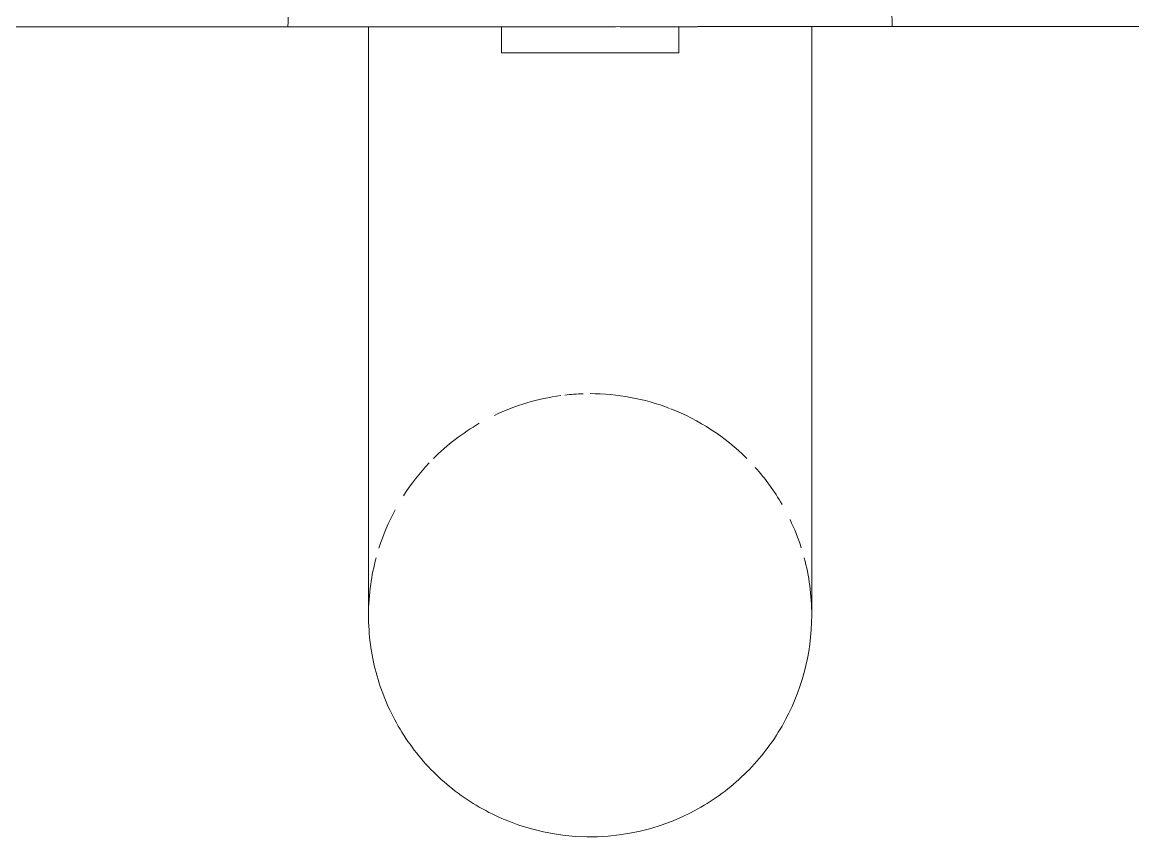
# Model space of a CAD drawing. Header units: millimetres. Extents: x -4000 to 187956, y -58990 to 162485.
# Drawn here: x 6455 to 6580.3, y 139007.3 to 139099.2 of the extents above; entities that cross this region are included whole.
import ezdxf

# ---------------------------------------------------------------- set-up
doc = ezdxf.new("R2010")
doc.units = ezdxf.units.MM
doc.layers.add('P-SANR-FIXT', color=6, linetype='Continuous', lineweight=9)

# ---------------------------------------------------------------- blocks, each defined once
blk = doc.blocks.new('C307 - C307-V916-FFS - TANG 1')
at = {"layer": 'P-SANR-FIXT', "color": 252}
for p, q in [((-25, 23.85), (-25, 0)), ((25, 0), (25, 23.85)), ((-10, 2.97), (-10, 0)), ((-7.07, 2.97), (-10, 2.97)), ((10, 2.97), (-10, 2.97)), ((10, 2.97), (7.07, 2.97)), ((10, 0), (10, 2.97)), ((0, 0), (-18.98, 0)), ((18.98, 0), (0, 0))]:
    blk.add_line(p, q, dxfattribs=at)
at = {"layer": 'P-SANR-FIXT', "color": 253}
for p, q in [((7.07, 2.97), (-7.07, 2.97)), ((-7.63, 0), (-13.42, 0)), ((-10, 0), (-7.07, 0)), ((-10, 0), (-7.07, 0)), ((-6.74, 0), (-3.38, 0)), ((-2.59, 0), (4.31, 0)), ((5, 0), (8.58, 0)), ((7.07, 0), (8.58, 0)), ((13.42, 0), (7.63, 0)), ((8.66, 0), (10, 0)), ((8.66, 0), (10, 0))]:
    blk.add_line(p, q, dxfattribs=at)
at = {"layer": 'P-SANR-FIXT', "color": 254}
for p, q in [((-29.52, 0), (-34.09, 0)), ((-29.52, 0), (-34.09, 0)), ((-25.78, 0), (-29.34, 0)), ((-25.68, 0), (-29.34, 0)), ((-13.66, 0), (-25.49, 0)), ((-24.89, 0), (-24.15, 0)), ((-23.46, 0), (-21.65, 0)), ((-20.66, 0), (-17.68, 0)), ((-17.1, 0), (-13.49, 0)), ((-10.57, 0), (-13.66, 0)), ((-7.35, 0), (-10.37, 0)), ((-3.7, 0), (-7.26, 0)), ((-6.74, 0), (-3.38, 0)), ((0, 0), (-2.86, 0)), ((-2.59, 0), (4.31, 0)), ((4.7, 0), (0, 0)), ((5, 0), (7.07, 0)), ((7.63, 0), (5.47, 0)), ((8.82, 0), (7.35, 0)), ((10.57, 0), (8.86, 0)), ((13.66, 0), (11.04, 0)), ((13.49, 0), (17.1, 0)), ((29.34, 0), (13.66, 0)), ((17.68, 0), (20.66, 0)), ((21.65, 0), (23.46, 0)), ((24.15, 0), (25, 0)), ((29.34, 0), (25.78, 0)), ((34.09, 0), (29.52, 0)), ((34.09, 0), (29.52, 0))]:
    blk.add_line(p, q, dxfattribs=at)
at = {"layer": 'P-SANR-FIXT', "color": 90}
for p, q in [((-25, 0), (-24.89, 0)), ((-25, 0), (-24.89, 0)), ((-24.89, 0), (-24.15, 0)), ((-22.4, 0), (-24.1, 0)), ((-23.46, 0), (-21.65, 0)), ((-17.82, 0), (-21.16, 0)), ((-20.66, 0), (-17.68, 0)), ((-17.1, 0), (-13.49, 0)), ((-13.66, 0), (-17.04, 0)), ((-10.57, 0), (-12.05, 0)), ((-11.8, 0), (-10.34, 0)), ((-11.8, 0), (-10.34, 0)), ((-7.35, 0), (-10.37, 0)), ((-10.14, 0), (-7.1, 0)), ((-10.14, 0), (-7.1, 0)), ((-5.76, 0), (-6.98, 0)), ((-5.35, 0), (-6.73, 0)), ((-6.47, 0), (-5.15, 0)), ((-6.47, 0), (-5.15, 0)), ((-3.51, 0), (-5.22, 0)), ((-3.51, 0), (-5.22, 0)), ((-5.02, 0), (-3.38, 0)), ((-5.02, 0), (-3.38, 0)), ((0, 0), (-2.71, 0)), ((0, 0), (-2.71, 0)), ((-2.61, 0), (4.31, 0)), ((-2.61, 0), (0, 0)), ((4.47, 0), (0, 0)), ((4.47, 0), (0, 0)), ((0, 0), (4.31, 0)), ((5.15, 0), (6.47, 0)), ((5.15, 0), (6.47, 0)), ((6.73, 0), (5.35, 0)), ((7.35, 0), (5.35, 0)), ((7.1, 0), (8.59, 0)), ((7.1, 0), (8.59, 0)), ((8.82, 0), (7.35, 0)), ((8.63, 0), (10.34, 0)), ((8.63, 0), (10.34, 0)), ((10.57, 0), (8.86, 0)), ((10.8, 0), (12.5, 0)), ((10.8, 0), (12.5, 0)), ((12.77, 0), (11.04, 0)), ((13.49, 0), (17.1, 0)), ((17.04, 0), (13.66, 0)), ((17.68, 0), (20.66, 0)), ((21.16, 0), (17.82, 0)), ((21.65, 0), (23.46, 0)), ((24.1, 0), (22.4, 0)), ((24.15, 0), (25, 0))]:
    blk.add_line(p, q, dxfattribs=at)
at = {"layer": 'P-SANR-FIXT', "color": 252, "flags": 128}
for points in [[(-25, 66.4), (-25, 66.36), (-25, 66.26), (-25, 66.09), (-25, 65.86), (-25, 65.55), (-25, 65.18), (-25, 64.74), (-25, 64.24), (-25, 63.67), (-25, 63.04), (-25, 62.35), (-25, 61.59), (-25, 60.78), (-25, 59.9), (-25, 58.97), (-25, 57.98), (-25, 56.94), (-25, 55.84), (-25, 54.69), (-25, 53.5), (-25, 52.25), (-25, 50.96), (-25, 49.63), (-25, 48.25), (-25, 46.84), (-25, 45.39), (-25, 43.91), (-25, 42.39), (-25, 40.84), (-25, 39.27), (-25, 37.67), (-25, 36.05), (-25, 34.41), (-25, 32.76), (-25, 31.09), (-25, 29.4), (-25, 27.71), (-25, 26.01), (-25, 24.31), (-25, 23.85)], [(25, 23.85), (25, 25.56), (25, 27.25), (25, 28.95), (25, 30.63), (25, 32.31), (25, 33.97), (25, 35.61), (25, 37.24), (25, 38.84), (25, 40.42), (25, 41.98), (25, 43.5), (25, 44.99), (25, 46.45), (25, 47.88), (25, 49.26), (25, 50.61), (25, 51.91), (25, 53.16), (25, 54.37), (25, 55.53), (25, 56.65), (25, 57.7), (25, 58.71), (25, 59.65), (25, 60.54), (25, 61.38), (25, 62.15), (25, 62.86), (25, 63.51), (25, 64.09), (25, 64.61), (25, 65.07), (25, 65.46), (25, 65.78), (25, 66.04), (25, 66.22), (25, 66.34), (25, 66.4), (25, 66.4)]]:
    blk.add_lwpolyline(points, dxfattribs=at)
at = {"layer": 'P-SANR-FIXT', "color": 254, "flags": 128}
for points in [[(-34.03, -1.23), (-34.07, -0.69), (-34.09, -0.15), (-34.09, 0)], [(34.09, 0), (34.08, -0.54), (34.05, -1.09)]]:
    blk.add_lwpolyline(points, dxfattribs=at)
at = {"layer": 'P-SANR-FIXT', "color": 253}
for start, end in [(75, 120), (45, 60), (135, 150), (15, 30), (187.6948, 195), (345, 352.0025), (197.7363, 205.5506), (331.6206, 342.3469), (210, 221.866), (316.578, 327.3952), (225, 248.6957), (300, 315), (277.5937, 295.6001), (248.9771, 270), (271.8362, 276.5552)]:
    blk.add_arc((0, 66.4), 25, start, end, dxfattribs=at)
at = {"layer": 'P-SANR-FIXT', "color": 252}
for start, end in [(60, 75), (120, 135), (30, 45), (150, 180), (0, 15), (180, 187.6948), (352.0025, 0)]:
    blk.add_arc((0, 66.4), 25, start, end, dxfattribs=at)
for points, knots in [([(-13.76, 0), (-14.4, 0), (-15.87, 0), (-18.13, 0), (-20.53, 0), (-22.88, 0), (-25.95, 0), (-29.66, 0), (-33.22, 0), (-35.99, 0), (-38.7, 0), (-41.98, 0), (-45.72, 0), (-49.3, 0), (-52.77, 0), (-56.11, 0), (-60.37, 0), (-71.42, 0), (-86.21, 0), (-99.72, 0), (-104.58, 0), (-105.94, 0)], [-0.9346148, -0.9346148, -0.9346148, -0.9346148, -0.925, -0.9125, -0.9, -0.8875, -0.875, -0.85, -0.825, -0.8125, -0.8, -0.775, -0.75, -0.725, -0.7, -0.675, -0.65, -0.6, -0.4, -0.2, 0, 0, 0, 0]), ([(-13.76, 0), (-14.4, 0), (-15.87, 0), (-18.13, 0), (-20.53, 0), (-22.88, 0), (-25.95, 0), (-29.66, 0), (-33.22, 0), (-35.99, 0), (-38.7, 0), (-41.98, 0), (-45.72, 0), (-49.3, 0), (-52.77, 0), (-56.11, 0), (-60.37, 0), (-71.42, 0), (-86.21, 0), (-99.72, 0), (-104.58, 0), (-105.94, 0)], [-0.9346148, -0.9346148, -0.9346148, -0.9346148, -0.925, -0.9125, -0.9, -0.8875, -0.875, -0.85, -0.825, -0.8125, -0.8, -0.775, -0.75, -0.725, -0.7, -0.675, -0.65, -0.6, -0.4, -0.2, 0, 0, 0, 0]), ([(105.94, 0), (104.58, 0), (99.72, 0), (86.21, 0), (71.42, 0), (60.37, 0), (56.11, 0), (52.77, 0), (49.3, 0), (45.72, 0), (42.6, 0), (40.01, 0), (38.02, 0), (35.99, 0), (33.22, 0), (29.66, 0), (25.95, 0), (22.88, 0), (20.53, 0), (18.13, 0), (15.87, 0), (14.4, 0), (13.76, 0)], [-1, -1, -1, -1, -0.8, -0.6, -0.4, -0.35, -0.325, -0.3, -0.275, -0.25, -0.225, -0.2125, -0.2, -0.1875, -0.175, -0.15, -0.125, -0.1125, -0.1, -0.0875, -0.075, -0.0653852, -0.0653852, -0.0653852, -0.0653852]), ([(105.94, 0), (104.58, 0), (99.72, 0), (86.21, 0), (71.42, 0), (60.37, 0), (56.11, 0), (52.77, 0), (49.3, 0), (45.72, 0), (42.6, 0), (40.01, 0), (38.02, 0), (35.99, 0), (33.22, 0), (29.66, 0), (25.95, 0), (22.88, 0), (20.53, 0), (18.13, 0), (15.87, 0), (14.4, 0), (13.76, 0)], [-1, -1, -1, -1, -0.8, -0.6, -0.4, -0.35, -0.325, -0.3, -0.275, -0.25, -0.225, -0.2125, -0.2, -0.1875, -0.175, -0.15, -0.125, -0.1125, -0.1, -0.0875, -0.075, -0.0653852, -0.0653852, -0.0653852, -0.0653852])]:
    blk.add_open_spline(points, degree=3, knots=knots, dxfattribs=at)
at = {"layer": 'P-SANR-FIXT', "color": 254}
for points, knots in [([(-98.7, 0), (-98.43, 0), (-96.63, 0), (-92.76, 0), (-87.23, 0), (-82.17, 0), (-78.32, 0), (-74.49, 0), (-70.74, 0), (-66.78, 0), (-62.64, 0), (-58.28, 0), (-53.71, 0), (-48.96, 0), (-44.06, 0), (-38.98, 0), (-32.63, 0), (-27.91, 0), (-24.98, 0)], [-0.6653511, -0.6653511, -0.6653511, -0.6653511, -0.6527778, -0.5833333, -0.5138889, -0.4791667, -0.4444444, -0.4166667, -0.3888889, -0.3611111, -0.3333333, -0.3055556, -0.2777778, -0.25, -0.2222222, -0.1944444, -0.1666667, -0.122093, -0.122093, -0.122093, -0.122093]), ([(-98.7, 0), (-98.43, 0), (-96.63, 0), (-92.76, 0), (-87.23, 0), (-82.17, 0), (-78.32, 0), (-74.49, 0), (-70.74, 0), (-66.78, 0), (-62.64, 0), (-58.28, 0), (-53.71, 0), (-48.96, 0), (-44.06, 0), (-38.98, 0), (-32.63, 0), (-27.91, 0), (-24.98, 0)], [-0.6653511, -0.6653511, -0.6653511, -0.6653511, -0.6527778, -0.5833333, -0.5138889, -0.4791667, -0.4444444, -0.4166667, -0.3888889, -0.3611111, -0.3333333, -0.3055556, -0.2777778, -0.25, -0.2222222, -0.1944444, -0.1666667, -0.122093, -0.122093, -0.122093, -0.122093]), ([(-24.77, 0), (-24.12, 0), (-20.43, 0), (-16.71, 0), (-13.61, 0)], [-0.12106483, -0.12106483, -0.12106483, -0.12106483, -0.11111111, -0.06540021, -0.06540021, -0.06540021, -0.06540021]), ([(-13.61, 0), (-12.94, 0), (-11.89, 0), (-10.84, 0), (-10.46, 0)], [-0.06540021, -0.06540021, -0.06540021, -0.06540021, -0.05555556, -0.05001144, -0.05001144, -0.05001144, -0.05001144]), ([(-13.61, 0), (-12.94, 0), (-11.89, 0), (-10.84, 0), (-10.46, 0)], [-0.06540021, -0.06540021, -0.06540021, -0.06540021, -0.05555556, -0.05001144, -0.05001144, -0.05001144, -0.05001144]), ([(13.61, 0), (13.89, 0), (18.88, 0), (26.05, 0), (35.06, 0), (41.59, 0), (47.77, 0), (53.74, 0), (59.41, 0), (66.52, 0), (74.67, 0), (81.7, 0), (86.69, 0), (92.56, 0), (96.35, 0), (98.7, 0)], [-0.9346285, -0.9346285, -0.9346285, -0.9346285, -0.9305556, -0.8611111, -0.8263889, -0.7916667, -0.7569444, -0.7222222, -0.6875, -0.6527778, -0.5833333, -0.5138889, -0.4791667, -0.4444444, -0.3346796, -0.3346796, -0.3346796, -0.3346796]), ([(13.61, 0), (13.89, 0), (18.88, 0), (26.05, 0), (35.06, 0), (41.59, 0), (47.77, 0), (53.74, 0), (58.65, 0), (61.53, 0), (62.6, 0)], [-0.9346285, -0.9346285, -0.9346285, -0.9346285, -0.9305556, -0.8611111, -0.8263889, -0.7916667, -0.7569444, -0.7222222, -0.6875, -0.6666667, -0.6666667, -0.6666667, -0.6666667]), ([(62.6, 0), (63.3, 0), (67.5, 0), (74.67, 0), (81.7, 0), (86.69, 0), (92.56, 0), (96.35, 0), (98.7, 0)], [-0.6666667, -0.6666667, -0.6666667, -0.6666667, -0.6527778, -0.5833333, -0.5138889, -0.4791667, -0.4444444, -0.3346796, -0.3346796, -0.3346796, -0.3346796])]:
    blk.add_open_spline(points, degree=3, knots=knots, dxfattribs=at)
for points in [[(-24.77, 0), (-24.12, 0), (-23.46, 0), (-22.8, 0)], [(-22.8, 0), (-19.77, 0), (-16.71, 0), (-13.61, 0)], [(-10.26, 0), (-9.26, 0), (-8.25, 0), (-7.24, 0)], [(-10.26, 0), (-9.26, 0), (-8.25, 0), (-7.24, 0)], [(-5.41, 0), (-5.96, 0), (-6.5, 0), (-7.04, 0)], [(-5.41, 0), (-5.96, 0), (-6.5, 0), (-7.04, 0)], [(-3.56, 0), (-4.14, 0), (-4.71, 0), (-5.28, 0)], [(-3.56, 0), (-4.14, 0), (-4.71, 0), (-5.28, 0)], [(0, 0), (-0.93, 0), (-1.84, 0), (-2.76, 0)], [(0, 0), (-0.93, 0), (-1.84, 0), (-2.76, 0)], [(4.53, 0), (3.04, 0), (1.53, 0), (0, 0)], [(4.53, 0), (3.04, 0), (1.53, 0), (0, 0)], [(7.41, 0), (6.75, 0), (6.09, 0), (5.41, 0)], [(7.41, 0), (6.75, 0), (6.09, 0), (5.41, 0)], [(7.24, 0), (8.32, 0), (9.39, 0), (10.46, 0)], [(7.24, 0), (8.32, 0), (9.39, 0), (10.46, 0)], [(10.93, 0), (11.82, 0), (12.72, 0), (13.61, 0)], [(10.93, 0), (11.82, 0), (12.72, 0), (13.61, 0)]]:
    blk.add_open_spline(points, degree=3, dxfattribs=at)
at = {"layer": 'P-SANR-FIXT', "color": 253}
for points in [[(-10.64, 0), (-11.69, 0), (-12.73, 0), (-13.76, 0)], [(-10.64, 0), (-11.69, 0), (-12.73, 0), (-13.76, 0)], [(-7.41, 0), (-8.43, 0), (-9.44, 0), (-10.44, 0)], [(-7.41, 0), (-8.43, 0), (-9.44, 0), (-10.44, 0)]]:
    blk.add_open_spline(points, degree=3, dxfattribs=at)
at = {"layer": 'P-SANR-FIXT', "color": 90}
for points in [[(-6.87, 0), (-6.34, 0), (-5.8, 0), (-5.27, 0)], [(-6.87, 0), (-6.34, 0), (-5.8, 0), (-5.27, 0)], [(-5.13, 0), (-4.58, 0), (-4.02, 0), (-3.45, 0)], [(-5.13, 0), (-4.58, 0), (-4.02, 0), (-3.45, 0)], [(-2.67, 0), (-1.78, 0), (-0.89, 0), (0, 0)], [(-2.67, 0), (-1.78, 0), (-0.89, 0), (0, 0)], [(0, 0), (1.48, 0), (2.94, 0), (4.4, 0)], [(0, 0), (1.48, 0), (2.94, 0), (4.4, 0)], [(5.27, 0), (5.93, 0), (6.58, 0), (7.24, 0)], [(5.27, 0), (5.93, 0), (6.58, 0), (7.24, 0)]]:
    blk.add_open_spline(points, degree=3, dxfattribs=at)
at = {"layer": 'P-SANR-FIXT', "color": 253}
blk.add_open_spline([(13.76, 0), (12.73, 0), (10.64, 0), (8.5, 0), (7.41, 0)], degree=3, knots=[-0.06538525, -0.06538525, -0.06538525, -0.06538525, -0.05, -0.03445572, -0.03445572, -0.03445572, -0.03445572], dxfattribs=at)
blk.add_open_spline([(13.76, 0), (12.73, 0), (10.64, 0), (8.5, 0), (7.41, 0)], degree=3, knots=[-0.06538525, -0.06538525, -0.06538525, -0.06538525, -0.05, -0.03445572, -0.03445572, -0.03445572, -0.03445572], dxfattribs=at)
blk = doc.blocks.new('CMF2_NHAXUONG_A_rvt-1-FFS - TANG 1')
at = {"layer": 'P-SANR-FIXT', "color": 250, "lineweight": 9, "rotation": 180.0003356948516}
blk.add_blockref('C307 - C307-V916-FFS - TANG 1', (6519.05, 139098.68), dxfattribs=at)

msp = doc.modelspace()

# ---------------------------------------------------------------- block references
at = {"lineweight": 5}
msp.add_blockref('CMF2_NHAXUONG_A_rvt-1-FFS - TANG 1', (0, 0), dxfattribs=at)

doc.saveas('drawing.dxf')
